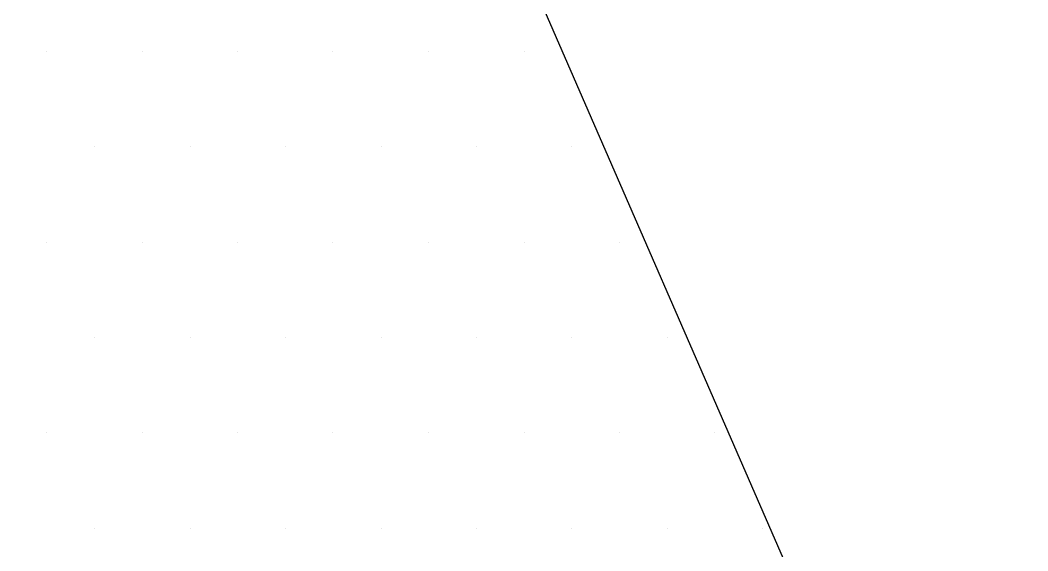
# Paper-space layout 'TOP_A1_00200_01-01-2017_MODELE' of a CAD drawing. Header units: millimetres. Extents: x -52 to 293, y -3 to 294.
# Drawn here: x -19.67 to -18.701, y 44.631 to 45.142 of the extents above; entities that cross this region are included whole.
import ezdxf

# ---------------------------------------------------------------- set-up
doc = ezdxf.new("R2010")
doc.units = ezdxf.units.MM
doc.header["$LTSCALE"] = 2
doc.linetypes.add('CACHEX2', pattern=[0.75, 0.5, -0.25])
for name, color, linetype in [('CALQUE_7', 4, 'Continuous'), ('CARTOUCHE', 7, 'Continuous'), ('rosace', 7, 'Continuous')]:
    doc.layers.add(name, color=color, linetype=linetype)

# ---------------------------------------------------------------- blocks, each defined once
blk = doc.blocks.new('A$C715108E3')
at = {"layer": 'CALQUE_7', "color": 131}
for p, q in [((-10.89171, -24.88978), (-10.89171, -24.88978)), ((-10.7995, -24.88978), (-10.7995, -24.88978)), ((-10.70842, -24.88978), (-10.70842, -24.88978)), ((-10.61658, -24.88978), (-10.61658, -24.88978)), ((-10.52475, -24.88978), (-10.52475, -24.88978)), ((-10.43273, -24.88978), (-10.43273, -24.88978)), ((-10.84598, -24.98105), (-10.84598, -24.98105)), ((-10.75396, -24.98105), (-10.75396, -24.98105)), ((-10.66194, -24.98105), (-10.66194, -24.98105)), ((-10.57029, -24.98105), (-10.57029, -24.98105)), ((-10.47902, -24.98105), (-10.47902, -24.98105)), ((-10.38681, -24.98105), (-10.38681, -24.98105)), ((-10.89171, -25.07364), (-10.89171, -25.07364)), ((-10.7995, -25.07364), (-10.7995, -25.07364)), ((-10.70842, -25.07364), (-10.70842, -25.07364)), ((-10.61658, -25.07364), (-10.61658, -25.07364)), ((-10.52475, -25.07364), (-10.52475, -25.07364)), ((-10.43273, -25.07364), (-10.43273, -25.07364)), ((-10.34146, -25.07364), (-10.34146, -25.07364)), ((-10.84598, -25.16491), (-10.84598, -25.16491)), ((-10.75396, -25.16491), (-10.75396, -25.16491)), ((-10.66194, -25.16491), (-10.66194, -25.16491)), ((-10.57029, -25.16491), (-10.57029, -25.16491)), ((-10.47902, -25.16491), (-10.47902, -25.16491)), ((-10.38681, -25.16491), (-10.38681, -25.16491)), ((-10.29498, -25.16491), (-10.29498, -25.16491)), ((-10.89171, -25.25618), (-10.89171, -25.25618)), ((-10.7995, -25.25618), (-10.7995, -25.25618)), ((-10.70842, -25.25618), (-10.70842, -25.25618)), ((-10.61658, -25.25618), (-10.61658, -25.25618)), ((-10.52475, -25.25618), (-10.52475, -25.25618)), ((-10.43273, -25.25618), (-10.43273, -25.25618)), ((-10.34146, -25.25618), (-10.34146, -25.25618)), ((-10.24963, -25.25618), (-10.24963, -25.25618)), ((-10.84598, -25.34876), (-10.84598, -25.34876)), ((-10.75396, -25.34876), (-10.75396, -25.34876)), ((-10.66194, -25.34876), (-10.66194, -25.34876)), ((-10.57029, -25.34876), (-10.57029, -25.34876)), ((-10.47902, -25.34876), (-10.47902, -25.34876)), ((-10.38681, -25.34876), (-10.38681, -25.34876)), ((-10.29498, -25.34876), (-10.29498, -25.34876)), ((-10.20371, -25.34876), (-10.20371, -25.34876))]:
    blk.add_line(p, q, dxfattribs=at)
blk.add_lwpolyline([(-15.45634, -23.79904), (-13.73308, -21.48561), (-11.96015, -25.39449), (-11.47606, -25.54685), (-10.70954, -25.79799), (-10.09258, -25.87408), (-9.96738, -25.87408), (-12.55837, -19.92483), (-11.81603, -18.90681), (-10.49589, -20.61658), (-9.77922, -22.21221), (-8.79793, -20.91794), (-8.11874, -22.46447), (-6.94891, -21.01914), (-7.63821, -19.38115), (-6.11604, -17.29393)], dxfattribs=at)
blk = doc.blocks.new('A$C581E6685')
at = {"layer": 'rosace', "color": 32, "linetype": 'CACHEX2', "ltscale": 1.5}
blk.add_ellipse((-38.05384, 23.81385), major_axis=(-19.03106, -3.53396), ratio=0.590567, dxfattribs=at)
at = {"layer": 'rosace', "color": 32}
blk.add_ellipse((-37.61436, 23.84992), major_axis=(-13.57677, -4.28389), ratio=0.791971, dxfattribs=at)
at = {"layer": 'CARTOUCHE'}
blk.add_blockref('A$C715108E3', (-31.67392, 36.3189), dxfattribs=at)

psp = doc.layouts.new('TOP_A1_00200_01-01-2017_MODELE')

# ---------------------------------------------------------------- block references
at = {"layer": 'CARTOUCHE'}
psp.add_blockref('A$C581E6685', (22.92082, 33.68238), dxfattribs=at)

doc.saveas('drawing.dxf')
